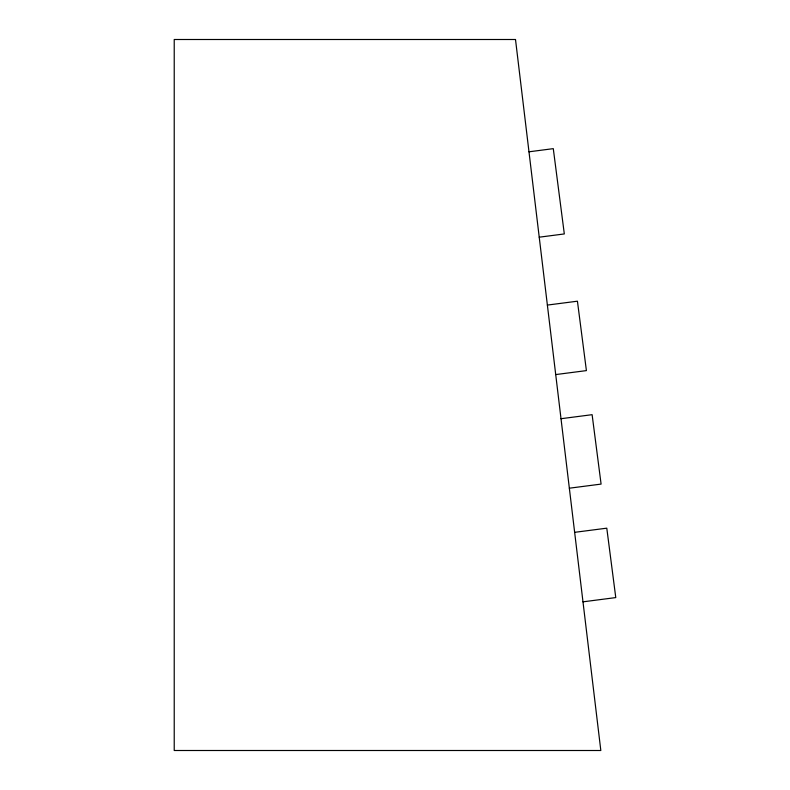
<?xml version="1.0" encoding="UTF-8"?>
<svg xmlns="http://www.w3.org/2000/svg" width="790" height="790" viewBox="0 0 790 790"><rect width="100%" height="100%" fill="white"/><g stroke="black" fill="none" stroke-linecap="round" stroke-linejoin="round"><path stroke-width="1.19" d="M528.984 151.799L553.286 148.648L564.317 233.939L539.224 237.188M547.371 305.078L577.431 301.197L586.407 370.609L555.716 374.579M561.009 418.71L592.115 414.681L601.091 484.092L569.353 488.2M574.646 532.332L606.789 528.174L615.775 597.586L582.99 601.832M515.505 39.5L174.225 39.5L174.225 750.5L600.825 750.5L515.505 39.5"/></g></svg>
